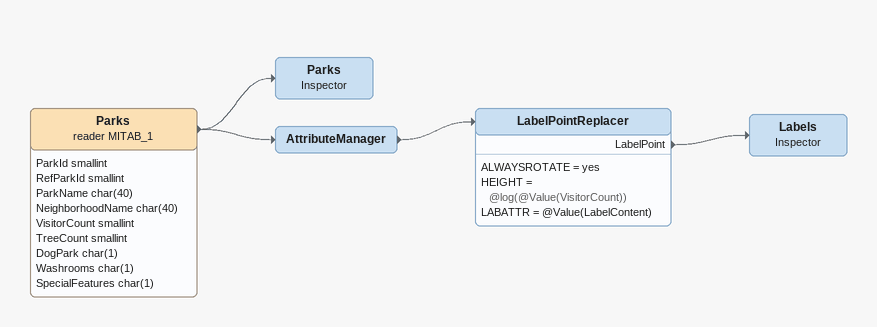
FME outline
Parks (reader MITAB_1)
    attributes: ParkId smallint, RefParkId smallint, ParkName char(40), NeighborhoodName char(40), VisitorCount smallint, TreeCount smallint, DogPark char(1), Washrooms char(1), SpecialFeatures char(1)
    -> AttributeManager
    -> Parks
Parks: Inspector
AttributeManager
    -> LabelPointReplacer
LabelPointReplacer
    ALWAYSROTATE = yes
    HEIGHT = @log(@Value(VisitorCount))
    LABATTR = @Value(LabelContent)
    LabelPoint -> Labels
Labels: Inspector
